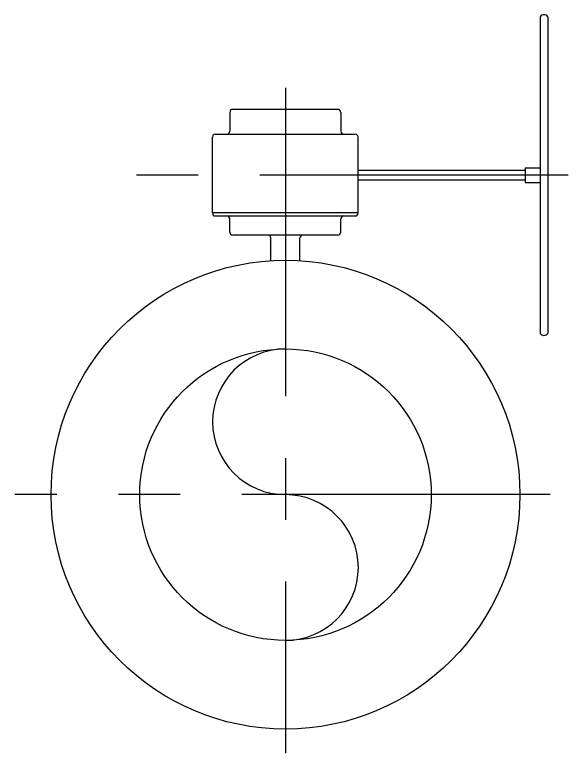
# Model space of a CAD drawing. Extents: x 0 to 160756, y 0 to 229247.
# Drawn here: x 160186 to 160756, y 78035 to 78795 of the extents above; entities that cross this region are included whole.
import ezdxf

# ---------------------------------------------------------------- set-up
doc = ezdxf.new("R2010")
doc.units = 0
doc.header["$LTSCALE"] = 10
doc.linetypes.add('XCM7P30CDA$0$CENTER', pattern=[50.8, 31.75, -6.35, 6.35, -6.35])
doc.linetypes.add('XCM7P30CDA-200K$0$CENTER', pattern=[50.8, 31.75, -6.35, 6.35, -6.35])
for name, color, linetype in [('XCM7P30CDA$0$M-CWTR-CENT', 252, 'XCM7P30CDA$0$CENTER'), ('XCM7P30CDA$0$M-CWTR-VAVE', 252, 'Continuous'), ('XCM7P30CDA-200K$0$M-CWTR-CENT', 1, 'XCM7P30CDA-200K$0$CENTER'), ('XCM7P30CDA-200K$0$M-CWTR-VAVE', 3, 'Continuous')]:
    doc.layers.add(name, color=color, linetype=linetype)

# ---------------------------------------------------------------- blocks, each defined once
blk = doc.blocks.new('XCM7P30CDA-200K$0$A$C1FD53D37')
at = {"layer": 'XCM7P30CDA-200K$0$M-CWTR-CENT'}
for p, q in [((41992.56, -8948.55), (41992.56, -9633.46)), ((42283.61, -9038.29), (41839.21, -9038.29)), ((42265.08, -9367.29), (41713.92, -9367.29))]:
    blk.add_line(p, q, dxfattribs=at)
at = {"layer": 'XCM7P30CDA-200K$0$M-CWTR-VAVE'}
for p, q in [((42254.56, -8875.29), (42254.56, -9201.29)), ((42262.56, -8875.29), (42262.56, -9201.29)), ((41935.25, -8973.73), (41935.25, -8993.22)), ((42046.54, -8970.71), (41938.27, -8970.71)), ((42049.56, -8973.73), (42049.56, -8993.22)), ((41917.41, -9077.33), (41917.41, -8999.25)), ((41920.42, -8996.23), (42064.39, -8996.23)), ((42067.41, -9077.33), (42067.41, -8999.25)), ((42239.11, -9030.71), (42239.11, -9045.87)), ((42239.11, -9030.71), (42254.56, -9030.71)), ((42067.41, -9033.29), (42239.11, -9033.29)), ((42067.41, -9043.29), (42239.11, -9043.29)), ((42239.11, -9045.87), (42254.56, -9045.87)), ((42067.41, -9077.33), (41917.41, -9077.33)), ((41920.42, -9080.35), (42064.39, -9080.35)), ((41935.25, -9097.05), (41935.24, -9083.36)), ((42049.56, -9097.05), (42049.57, -9083.36)), ((42046.54, -9100.07), (41938.27, -9100.07)), ((41977.55, -9126.46), (41977.55, -9103.07)), ((42007.43, -9126.45), (42007.43, -9103.07))]:
    blk.add_line(p, q, dxfattribs=at)
for radius in [241.3, 150]:
    blk.add_circle((41992.56, -9367.29), radius, dxfattribs=at)
for centre, radius, start, end in [((42258.56, -8878.29), 5, 36.8699, 143.1301), ((41938.27, -8973.73), 3.02, 90, 180), ((42046.54, -8973.73), 3.02, 0, 90), ((41920.42, -8999.25), 3.02, 90, 180), ((41932.24, -8993.22), 3.02, 270, 0), ((42052.58, -8993.22), 3.02, 180, 270), ((42064.39, -8999.25), 3.02, 0, 90), ((41920.42, -9077.33), 3.02, 180, 270), ((41932.24, -9083.36), 3.02, 0, 90), ((42052.58, -9083.36), 3.02, 90, 180), ((42064.39, -9077.33), 3.02, 270, 0), ((41938.27, -9097.05), 3.02, 180, 270), ((42046.54, -9097.05), 3.02, 270, 0), ((41974.55, -9103.07), 3, 0, 90), ((42010.43, -9103.07), 3, 90, 180), ((42258.56, -9198.29), 5, 216.8699, 323.1301), ((41992.56, -9292.29), 75, 90, 270), ((41992.56, -9442.29), 75, 270, 90)]:
    blk.add_arc(centre, radius, start, end, dxfattribs=at)
blk = doc.blocks.new('XCM7P30CDA-200K')
blk.add_blockref('XCM7P30CDA-200K$0$A$C1FD53D37', (118471.98, 87668.59))
blk = doc.blocks.new('XCM7P30CDA$0$A$C1FD53D37')
at = {"layer": 'XCM7P30CDA$0$M-CWTR-CENT'}
for p, q in [((41992.56, -8948.55), (41992.56, -9633.46)), ((42283.61, -9038.29), (41839.21, -9038.29)), ((42265.08, -9367.29), (41713.92, -9367.29))]:
    blk.add_line(p, q, dxfattribs=at)
at = {"layer": 'XCM7P30CDA$0$M-CWTR-VAVE'}
for p, q in [((42254.56, -8875.29), (42254.56, -9201.29)), ((42262.56, -8875.29), (42262.56, -9201.29)), ((41935.25, -8973.73), (41935.25, -8993.22)), ((42046.54, -8970.71), (41938.27, -8970.71)), ((42049.56, -8973.73), (42049.56, -8993.22)), ((41917.41, -9077.33), (41917.41, -8999.25)), ((41920.42, -8996.23), (42064.39, -8996.23)), ((42067.41, -9077.33), (42067.41, -8999.25)), ((42239.11, -9030.71), (42239.11, -9045.87)), ((42239.11, -9030.71), (42254.56, -9030.71)), ((42067.41, -9033.29), (42239.11, -9033.29)), ((42067.41, -9043.29), (42239.11, -9043.29)), ((42239.11, -9045.87), (42254.56, -9045.87)), ((42067.41, -9077.33), (41917.41, -9077.33)), ((41920.42, -9080.35), (42064.39, -9080.35)), ((41935.25, -9097.05), (41935.24, -9083.36)), ((42049.56, -9097.05), (42049.57, -9083.36)), ((42046.54, -9100.07), (41938.27, -9100.07)), ((41977.55, -9126.46), (41977.55, -9103.07)), ((42007.43, -9126.45), (42007.43, -9103.07))]:
    blk.add_line(p, q, dxfattribs=at)
for radius in [241.3, 150]:
    blk.add_circle((41992.56, -9367.29), radius, dxfattribs=at)
for centre, radius, start, end in [((42258.56, -8878.29), 5, 36.8699, 143.1301), ((41938.27, -8973.73), 3.02, 90, 180), ((42046.54, -8973.73), 3.02, 0, 90), ((41920.42, -8999.25), 3.02, 90, 180), ((41932.24, -8993.22), 3.02, 270, 0), ((42052.58, -8993.22), 3.02, 180, 270), ((42064.39, -8999.25), 3.02, 0, 90), ((41920.42, -9077.33), 3.02, 180, 270), ((41932.24, -9083.36), 3.02, 0, 90), ((42052.58, -9083.36), 3.02, 90, 180), ((42064.39, -9077.33), 3.02, 270, 0), ((41938.27, -9097.05), 3.02, 180, 270), ((42046.54, -9097.05), 3.02, 270, 0), ((41974.55, -9103.07), 3, 0, 90), ((42010.43, -9103.07), 3, 90, 180), ((42258.56, -9198.29), 5, 216.8699, 323.1301), ((41992.56, -9292.29), 75, 90, 270), ((41992.56, -9442.29), 75, 270, 90)]:
    blk.add_arc(centre, radius, start, end, dxfattribs=at)
blk = doc.blocks.new('XCM7P30CDA')
blk.add_blockref('XCM7P30CDA$0$A$C1FD53D37', (118471.98, 87668.59))

msp = doc.modelspace()

# ---------------------------------------------------------------- block references
for name in ['XCM7P30CDA', 'XCM7P30CDA-200K']:
    msp.add_blockref(name, (0, 0))

doc.saveas('drawing.dxf')
